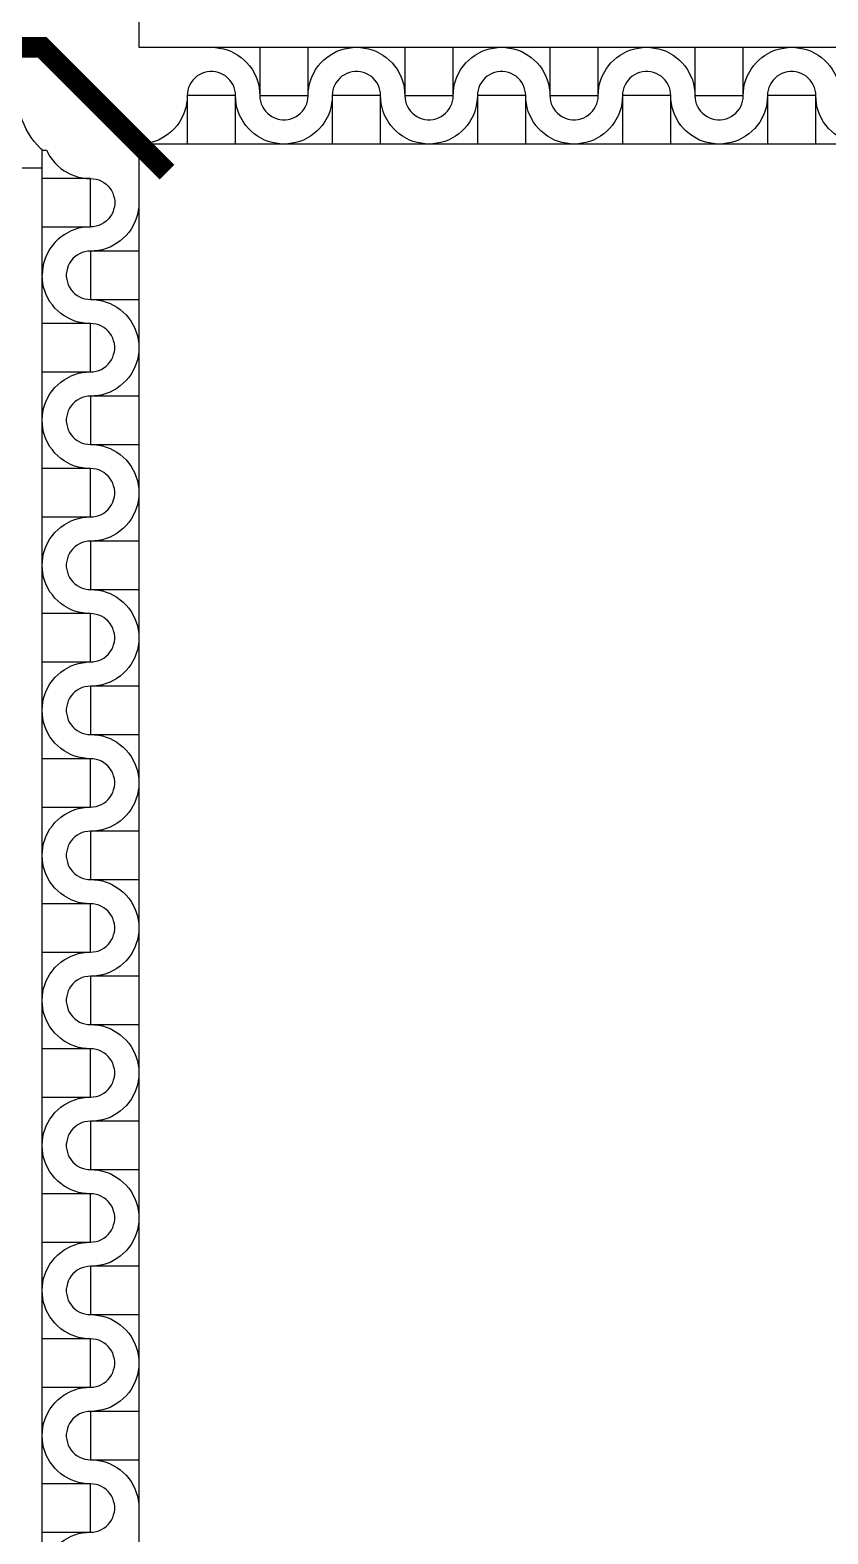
# Model space of a CAD drawing. Extents: x 190.8 to 267.1, y 124 to 174.8.
# Drawn here: x 226.627 to 227.782, y 154.998 to 157.176 of the extents above; entities that cross this region are included whole.
import ezdxf

# ---------------------------------------------------------------- set-up
doc = ezdxf.new("R2010")
doc.units = 0
doc.header["$MEASUREMENT"] = 0

msp = doc.modelspace()

# ---------------------------------------------------------------- linework, layer by layer
msp.add_line((226.7846, 157.1506), (228.8875, 157.1506))
for points in [[(228.8875, 159.2106), (226.7846, 159.2106), (226.7846, 157.1506)], [(226.8896, 157.1506), (226.8954, 157.1503), (226.9011, 157.1496), (226.9069, 157.1486), (226.9124, 157.1468), (226.9179, 157.1448), (226.9279, 157.1393), (226.9326, 157.1358), (226.9371, 157.1321), (226.9411, 157.1281), (226.9449, 157.1236), (226.9484, 157.1188), (226.9539, 157.1088), (226.9559, 157.1033), (226.9576, 157.0978), (226.9586, 157.0921), (226.9594, 157.0863), (226.9596, 157.0806)], [(226.9596, 157.1506), (226.9596, 157.0806), (227.0296, 157.0806), (227.0296, 157.1506)], [(227.0296, 157.0806), (227.0299, 157.0863), (227.0306, 157.0921), (227.0316, 157.0978), (227.0334, 157.1033), (227.0354, 157.1088), (227.0409, 157.1188), (227.0444, 157.1236), (227.0481, 157.1281), (227.0521, 157.1321), (227.0566, 157.1358), (227.0614, 157.1393), (227.0714, 157.1448), (227.0769, 157.1468), (227.0824, 157.1486), (227.0881, 157.1496), (227.0939, 157.1503), (227.0996, 157.1506)], [(227.0996, 157.1506), (227.1054, 157.1503), (227.1111, 157.1496), (227.1169, 157.1486), (227.1224, 157.1468), (227.1279, 157.1448), (227.1379, 157.1393), (227.1426, 157.1358), (227.1471, 157.1321), (227.1511, 157.1281), (227.1549, 157.1236), (227.1584, 157.1188), (227.1639, 157.1088), (227.1659, 157.1033), (227.1676, 157.0978), (227.1686, 157.0921), (227.1694, 157.0863), (227.1696, 157.0806)], [(227.1696, 157.1506), (227.1696, 157.0806), (227.2396, 157.0806), (227.2396, 157.1506)], [(227.2396, 157.0806), (227.2399, 157.0863), (227.2406, 157.0921), (227.2416, 157.0978), (227.2434, 157.1033), (227.2454, 157.1088), (227.2509, 157.1188), (227.2544, 157.1236), (227.2581, 157.1281), (227.2621, 157.1321), (227.2666, 157.1358), (227.2714, 157.1393), (227.2814, 157.1448), (227.2869, 157.1468), (227.2924, 157.1486), (227.2981, 157.1496), (227.3039, 157.1503), (227.3096, 157.1506)], [(227.3096, 157.1506), (227.3154, 157.1503), (227.3211, 157.1496), (227.3269, 157.1486), (227.3324, 157.1468), (227.3379, 157.1448), (227.3479, 157.1393), (227.3526, 157.1358), (227.3571, 157.1321), (227.3611, 157.1281), (227.3649, 157.1236), (227.3684, 157.1188), (227.3739, 157.1088), (227.3759, 157.1033), (227.3776, 157.0978), (227.3786, 157.0921), (227.3794, 157.0863), (227.3796, 157.0806)], [(227.3796, 157.1506), (227.3796, 157.0806), (227.4496, 157.0806), (227.4496, 157.1506)], [(227.4496, 157.0806), (227.4499, 157.0863), (227.4506, 157.0921), (227.4516, 157.0978), (227.4534, 157.1033), (227.4554, 157.1088), (227.4609, 157.1188), (227.4644, 157.1236), (227.4681, 157.1281), (227.4721, 157.1321), (227.4766, 157.1358), (227.4814, 157.1393), (227.4914, 157.1448), (227.4969, 157.1468), (227.5024, 157.1486), (227.5081, 157.1496), (227.5139, 157.1503), (227.5196, 157.1506)], [(227.5196, 157.1506), (227.5254, 157.1503), (227.5311, 157.1496), (227.5369, 157.1486), (227.5424, 157.1468), (227.5479, 157.1448), (227.5579, 157.1393), (227.5626, 157.1358), (227.5671, 157.1321), (227.5711, 157.1281), (227.5749, 157.1236), (227.5784, 157.1188), (227.5839, 157.1088), (227.5859, 157.1033), (227.5876, 157.0978), (227.5886, 157.0921), (227.5894, 157.0863), (227.5896, 157.0806)], [(227.5896, 157.1506), (227.5896, 157.0806), (227.6596, 157.0806), (227.6596, 157.1506)], [(227.6596, 157.0806), (227.6599, 157.0863), (227.6606, 157.0921), (227.6616, 157.0978), (227.6634, 157.1033), (227.6654, 157.1088), (227.6709, 157.1188), (227.6744, 157.1236), (227.6781, 157.1281), (227.6821, 157.1321), (227.6866, 157.1358), (227.6914, 157.1393), (227.7014, 157.1448), (227.7069, 157.1468), (227.7124, 157.1486), (227.7181, 157.1496), (227.7239, 157.1503), (227.7296, 157.1506)], [(227.7296, 157.1506), (227.7354, 157.1503), (227.7411, 157.1496), (227.7469, 157.1486), (227.7524, 157.1468), (227.7579, 157.1448), (227.7679, 157.1393), (227.7726, 157.1358), (227.7771, 157.1321), (227.7811, 157.1281), (227.7849, 157.1236), (227.7884, 157.1188), (227.7939, 157.1088), (227.7959, 157.1033), (227.7976, 157.0978), (227.7986, 157.0921), (227.7994, 157.0863), (227.7996, 157.0806)], [(226.9246, 157.0806), (226.9244, 157.0846), (226.9236, 157.0886), (226.9226, 157.0926), (226.9209, 157.0963), (226.9189, 157.0998), (226.9164, 157.1031), (226.9136, 157.1061), (226.9106, 157.1086), (226.9071, 157.1108), (226.9034, 157.1128), (226.8996, 157.1141), (226.8956, 157.1151), (226.8916, 157.1156), (226.8876, 157.1156), (226.8836, 157.1151), (226.8796, 157.1141), (226.8756, 157.1128), (226.8721, 157.1108), (226.8686, 157.1086), (226.8656, 157.1061), (226.8629, 157.1031), (226.8604, 157.0998), (226.8584, 157.0963), (226.8566, 157.0926), (226.8556, 157.0886), (226.8549, 157.0846), (226.8546, 157.0806)], [(227.1346, 157.0806), (227.1344, 157.0846), (227.1336, 157.0886), (227.1326, 157.0926), (227.1309, 157.0963), (227.1289, 157.0998), (227.1264, 157.1031), (227.1236, 157.1061), (227.1206, 157.1086), (227.1171, 157.1108), (227.1134, 157.1128), (227.1096, 157.1141), (227.1056, 157.1151), (227.1016, 157.1156), (227.0976, 157.1156), (227.0936, 157.1151), (227.0896, 157.1141), (227.0856, 157.1128), (227.0821, 157.1108), (227.0786, 157.1086), (227.0756, 157.1061), (227.0729, 157.1031), (227.0704, 157.0998), (227.0684, 157.0963), (227.0666, 157.0926), (227.0656, 157.0886), (227.0649, 157.0846), (227.0646, 157.0806)], [(227.3446, 157.0806), (227.3444, 157.0846), (227.3436, 157.0886), (227.3426, 157.0926), (227.3409, 157.0963), (227.3389, 157.0998), (227.3364, 157.1031), (227.3336, 157.1061), (227.3306, 157.1086), (227.3271, 157.1108), (227.3234, 157.1128), (227.3196, 157.1141), (227.3156, 157.1151), (227.3116, 157.1156), (227.3076, 157.1156), (227.3036, 157.1151), (227.2996, 157.1141), (227.2956, 157.1128), (227.2921, 157.1108), (227.2886, 157.1086), (227.2856, 157.1061), (227.2829, 157.1031), (227.2804, 157.0998), (227.2784, 157.0963), (227.2766, 157.0926), (227.2756, 157.0886), (227.2749, 157.0846), (227.2746, 157.0806)], [(227.5546, 157.0806), (227.5544, 157.0846), (227.5536, 157.0886), (227.5526, 157.0926), (227.5509, 157.0963), (227.5489, 157.0998), (227.5464, 157.1031), (227.5436, 157.1061), (227.5406, 157.1086), (227.5371, 157.1108), (227.5334, 157.1128), (227.5296, 157.1141), (227.5256, 157.1151), (227.5216, 157.1156), (227.5176, 157.1156), (227.5136, 157.1151), (227.5096, 157.1141), (227.5056, 157.1128), (227.5021, 157.1108), (227.4986, 157.1086), (227.4956, 157.1061), (227.4929, 157.1031), (227.4904, 157.0998), (227.4884, 157.0963), (227.4866, 157.0926), (227.4856, 157.0886), (227.4849, 157.0846), (227.4846, 157.0806)], [(227.7646, 157.0806), (227.7644, 157.0846), (227.7636, 157.0886), (227.7626, 157.0926), (227.7609, 157.0963), (227.7589, 157.0998), (227.7564, 157.1031), (227.7536, 157.1061), (227.7506, 157.1086), (227.7471, 157.1108), (227.7434, 157.1128), (227.7396, 157.1141), (227.7356, 157.1151), (227.7316, 157.1156), (227.7276, 157.1156), (227.7236, 157.1151), (227.7196, 157.1141), (227.7156, 157.1128), (227.7121, 157.1108), (227.7086, 157.1086), (227.7056, 157.1061), (227.7029, 157.1031), (227.7004, 157.0998), (227.6984, 157.0963), (227.6966, 157.0926), (227.6956, 157.0886), (227.6949, 157.0846), (227.6946, 157.0806)], [(226.6446, 157.0023), (226.6429, 157.0038), (226.6379, 157.0088), (226.6331, 157.0143), (226.6289, 157.0201), (226.6249, 157.0261), (226.6214, 157.0323), (226.6184, 157.0388), (226.6156, 157.0453), (226.6134, 157.0523), (226.6119, 157.0593), (226.6106, 157.0663), (226.6099, 157.0733), (226.6096, 157.0806)], [(226.8546, 157.0806), (226.8544, 157.0748), (226.8536, 157.0691), (226.8526, 157.0633), (226.8509, 157.0578), (226.8489, 157.0523), (226.8434, 157.0423), (226.8399, 157.0376), (226.8361, 157.0331), (226.8321, 157.0291), (226.8276, 157.0253), (226.8229, 157.0218), (226.8129, 157.0163), (226.8074, 157.0143), (226.8019, 157.0126), (226.7961, 157.0116), (226.7904, 157.0108), (226.7846, 157.0106)], [(226.9246, 157.0106), (226.9246, 157.0806), (226.8546, 157.0806), (226.8546, 157.0106)], [(226.9946, 157.0106), (226.9889, 157.0108), (226.9831, 157.0116), (226.9774, 157.0126), (226.9719, 157.0143), (226.9664, 157.0163), (226.9564, 157.0218), (226.9516, 157.0253), (226.9471, 157.0291), (226.9431, 157.0331), (226.9394, 157.0376), (226.9359, 157.0423), (226.9304, 157.0523), (226.9284, 157.0578), (226.9266, 157.0633), (226.9256, 157.0691), (226.9249, 157.0748), (226.9246, 157.0806)], [(226.9596, 157.0806), (226.9599, 157.0766), (226.9606, 157.0726), (226.9616, 157.0686), (226.9634, 157.0648), (226.9654, 157.0613), (226.9679, 157.0581), (226.9706, 157.0551), (226.9736, 157.0526), (226.9771, 157.0503), (226.9809, 157.0483), (226.9846, 157.0471), (226.9886, 157.0461), (226.9926, 157.0456), (226.9966, 157.0456), (227.0006, 157.0461), (227.0046, 157.0471), (227.0086, 157.0483), (227.0121, 157.0503), (227.0156, 157.0526), (227.0186, 157.0551), (227.0214, 157.0581), (227.0239, 157.0613), (227.0259, 157.0648), (227.0276, 157.0686), (227.0286, 157.0726), (227.0294, 157.0766), (227.0296, 157.0806)], [(227.0646, 157.0806), (227.0644, 157.0748), (227.0636, 157.0691), (227.0626, 157.0633), (227.0609, 157.0578), (227.0589, 157.0523), (227.0534, 157.0423), (227.0499, 157.0376), (227.0461, 157.0331), (227.0421, 157.0291), (227.0376, 157.0253), (227.0329, 157.0218), (227.0229, 157.0163), (227.0174, 157.0143), (227.0119, 157.0126), (227.0061, 157.0116), (227.0004, 157.0108), (226.9946, 157.0106)], [(227.1346, 157.0106), (227.1346, 157.0806), (227.0646, 157.0806), (227.0646, 157.0106)], [(227.2046, 157.0106), (227.1989, 157.0108), (227.1931, 157.0116), (227.1874, 157.0126), (227.1819, 157.0143), (227.1764, 157.0163), (227.1664, 157.0218), (227.1616, 157.0253), (227.1571, 157.0291), (227.1531, 157.0331), (227.1494, 157.0376), (227.1459, 157.0423), (227.1404, 157.0523), (227.1384, 157.0578), (227.1366, 157.0633), (227.1356, 157.0691), (227.1349, 157.0748), (227.1346, 157.0806)], [(227.1696, 157.0806), (227.1699, 157.0766), (227.1706, 157.0726), (227.1716, 157.0686), (227.1734, 157.0648), (227.1754, 157.0613), (227.1779, 157.0581), (227.1806, 157.0551), (227.1836, 157.0526), (227.1871, 157.0503), (227.1909, 157.0483), (227.1946, 157.0471), (227.1986, 157.0461), (227.2026, 157.0456), (227.2066, 157.0456), (227.2106, 157.0461), (227.2146, 157.0471), (227.2186, 157.0483), (227.2221, 157.0503), (227.2256, 157.0526), (227.2286, 157.0551), (227.2314, 157.0581), (227.2339, 157.0613), (227.2359, 157.0648), (227.2376, 157.0686), (227.2386, 157.0726), (227.2394, 157.0766), (227.2396, 157.0806)], [(227.2746, 157.0806), (227.2744, 157.0748), (227.2736, 157.0691), (227.2726, 157.0633), (227.2709, 157.0578), (227.2689, 157.0523), (227.2634, 157.0423), (227.2599, 157.0376), (227.2561, 157.0331), (227.2521, 157.0291), (227.2476, 157.0253), (227.2429, 157.0218), (227.2329, 157.0163), (227.2274, 157.0143), (227.2219, 157.0126), (227.2161, 157.0116), (227.2104, 157.0108), (227.2046, 157.0106)], [(227.3446, 157.0106), (227.3446, 157.0806), (227.2746, 157.0806), (227.2746, 157.0106)], [(227.4146, 157.0106), (227.4089, 157.0108), (227.4031, 157.0116), (227.3974, 157.0126), (227.3919, 157.0143), (227.3864, 157.0163), (227.3764, 157.0218), (227.3716, 157.0253), (227.3671, 157.0291), (227.3631, 157.0331), (227.3594, 157.0376), (227.3559, 157.0423), (227.3504, 157.0523), (227.3484, 157.0578), (227.3466, 157.0633), (227.3456, 157.0691), (227.3449, 157.0748), (227.3446, 157.0806)], [(227.3796, 157.0806), (227.3799, 157.0766), (227.3806, 157.0726), (227.3816, 157.0686), (227.3834, 157.0648), (227.3854, 157.0613), (227.3879, 157.0581), (227.3906, 157.0551), (227.3936, 157.0526), (227.3971, 157.0503), (227.4009, 157.0483), (227.4046, 157.0471), (227.4086, 157.0461), (227.4126, 157.0456), (227.4166, 157.0456), (227.4206, 157.0461), (227.4246, 157.0471), (227.4286, 157.0483), (227.4321, 157.0503), (227.4356, 157.0526), (227.4386, 157.0551), (227.4414, 157.0581), (227.4439, 157.0613), (227.4459, 157.0648), (227.4476, 157.0686), (227.4486, 157.0726), (227.4494, 157.0766), (227.4496, 157.0806)], [(227.4846, 157.0806), (227.4844, 157.0748), (227.4836, 157.0691), (227.4826, 157.0633), (227.4809, 157.0578), (227.4789, 157.0523), (227.4734, 157.0423), (227.4699, 157.0376), (227.4661, 157.0331), (227.4621, 157.0291), (227.4576, 157.0253), (227.4529, 157.0218), (227.4429, 157.0163), (227.4374, 157.0143), (227.4319, 157.0126), (227.4261, 157.0116), (227.4204, 157.0108), (227.4146, 157.0106)], [(227.5546, 157.0106), (227.5546, 157.0806), (227.4846, 157.0806), (227.4846, 157.0106)], [(227.6246, 157.0106), (227.6189, 157.0108), (227.6131, 157.0116), (227.6074, 157.0126), (227.6019, 157.0143), (227.5964, 157.0163), (227.5864, 157.0218), (227.5816, 157.0253), (227.5771, 157.0291), (227.5731, 157.0331), (227.5694, 157.0376), (227.5659, 157.0423), (227.5604, 157.0523), (227.5584, 157.0578), (227.5566, 157.0633), (227.5556, 157.0691), (227.5549, 157.0748), (227.5546, 157.0806)], [(227.5896, 157.0806), (227.5899, 157.0766), (227.5906, 157.0726), (227.5916, 157.0686), (227.5934, 157.0648), (227.5954, 157.0613), (227.5979, 157.0581), (227.6006, 157.0551), (227.6036, 157.0526), (227.6071, 157.0503), (227.6109, 157.0483), (227.6146, 157.0471), (227.6186, 157.0461), (227.6226, 157.0456), (227.6266, 157.0456), (227.6306, 157.0461), (227.6346, 157.0471), (227.6386, 157.0483), (227.6421, 157.0503), (227.6456, 157.0526), (227.6486, 157.0551), (227.6514, 157.0581), (227.6539, 157.0613), (227.6559, 157.0648), (227.6576, 157.0686), (227.6586, 157.0726), (227.6594, 157.0766), (227.6596, 157.0806)], [(227.6946, 157.0806), (227.6944, 157.0748), (227.6936, 157.0691), (227.6926, 157.0633), (227.6909, 157.0578), (227.6889, 157.0523), (227.6834, 157.0423), (227.6799, 157.0376), (227.6761, 157.0331), (227.6721, 157.0291), (227.6676, 157.0253), (227.6629, 157.0218), (227.6529, 157.0163), (227.6474, 157.0143), (227.6419, 157.0126), (227.6361, 157.0116), (227.6304, 157.0108), (227.6246, 157.0106)], [(227.7646, 157.0106), (227.7646, 157.0806), (227.6946, 157.0806), (227.6946, 157.0106)], [(227.8346, 157.0106), (227.8289, 157.0108), (227.8231, 157.0116), (227.8174, 157.0126), (227.8119, 157.0143), (227.8064, 157.0163), (227.7964, 157.0218), (227.7916, 157.0253), (227.7871, 157.0291), (227.7831, 157.0331), (227.7794, 157.0376), (227.7759, 157.0423), (227.7704, 157.0523), (227.7684, 157.0578), (227.7666, 157.0633), (227.7656, 157.0691), (227.7649, 157.0748), (227.7646, 157.0806)], [(226.6446, 154.9856), (226.6446, 157.0023)], [(226.6446, 157.0016), (226.6508, 157.0016), (226.6559, 156.9923), (226.6594, 156.9876), (226.6631, 156.9831), (226.6671, 156.9791), (226.6716, 156.9753), (226.6764, 156.9718), (226.6864, 156.9663), (226.6919, 156.9643), (226.6974, 156.9626), (226.7031, 156.9616), (226.7089, 156.9608), (226.7146, 156.9606)], [(228.8875, 157.0106), (226.7846, 157.0106), (226.7846, 154.9506)], [(226.6446, 156.9756), (224.5446, 156.9756)], [(226.6446, 156.8906), (226.7146, 156.8906), (226.7146, 156.9606), (226.6446, 156.9606)], [(226.7146, 156.9606), (226.7186, 156.9603), (226.7226, 156.9596), (226.7266, 156.9586), (226.7304, 156.9568), (226.7339, 156.9548), (226.7371, 156.9523), (226.7401, 156.9496), (226.7426, 156.9466), (226.7449, 156.9431), (226.7469, 156.9393), (226.7481, 156.9356), (226.7491, 156.9316), (226.7496, 156.9276), (226.7496, 156.9236), (226.7491, 156.9196), (226.7481, 156.9156), (226.7469, 156.9116), (226.7449, 156.9081), (226.7426, 156.9046), (226.7401, 156.9016), (226.7371, 156.8988), (226.7339, 156.8963), (226.7304, 156.8943), (226.7266, 156.8926), (226.7226, 156.8916), (226.7186, 156.8908), (226.7146, 156.8906)], [(226.7846, 156.9256), (226.7844, 156.9198), (226.7836, 156.9141), (226.7826, 156.9083), (226.7809, 156.9028), (226.7789, 156.8973), (226.7734, 156.8873), (226.7699, 156.8826), (226.7661, 156.8781), (226.7621, 156.8741), (226.7576, 156.8703), (226.7529, 156.8668), (226.7429, 156.8613), (226.7374, 156.8593), (226.7319, 156.8576), (226.7261, 156.8566), (226.7204, 156.8558), (226.7146, 156.8556)], [(226.7146, 156.8906), (226.7089, 156.8903), (226.7031, 156.8896), (226.6974, 156.8886), (226.6919, 156.8868), (226.6864, 156.8848), (226.6764, 156.8793), (226.6716, 156.8758), (226.6671, 156.8721), (226.6631, 156.8681), (226.6594, 156.8636), (226.6559, 156.8588), (226.6504, 156.8488), (226.6484, 156.8433), (226.6466, 156.8378), (226.6456, 156.8321), (226.6449, 156.8263), (226.6446, 156.8206)], [(226.7146, 156.8556), (226.7106, 156.8553), (226.7066, 156.8546), (226.7026, 156.8536), (226.6989, 156.8518), (226.6954, 156.8498), (226.6921, 156.8473), (226.6891, 156.8446), (226.6866, 156.8416), (226.6844, 156.8381), (226.6824, 156.8343), (226.6811, 156.8306), (226.6801, 156.8266), (226.6796, 156.8226), (226.6796, 156.8186), (226.6801, 156.8146), (226.6811, 156.8106), (226.6824, 156.8066), (226.6844, 156.8031), (226.6866, 156.7996), (226.6891, 156.7966), (226.6921, 156.7938), (226.6954, 156.7913), (226.6989, 156.7893), (226.7026, 156.7876), (226.7066, 156.7866), (226.7106, 156.7858), (226.7146, 156.7856)], [(226.7846, 156.8556), (226.7146, 156.8556), (226.7146, 156.7856), (226.7846, 156.7856)], [(226.7146, 156.7506), (226.7089, 156.7508), (226.7031, 156.7516), (226.6974, 156.7526), (226.6919, 156.7543), (226.6864, 156.7563), (226.6764, 156.7618), (226.6716, 156.7653), (226.6671, 156.7691), (226.6631, 156.7731), (226.6594, 156.7776), (226.6559, 156.7823), (226.6504, 156.7923), (226.6484, 156.7978), (226.6466, 156.8033), (226.6456, 156.8091), (226.6449, 156.8148), (226.6446, 156.8206)], [(226.7146, 156.7856), (226.7204, 156.7853), (226.7261, 156.7846), (226.7319, 156.7836), (226.7374, 156.7818), (226.7429, 156.7798), (226.7529, 156.7743), (226.7576, 156.7708), (226.7621, 156.7671), (226.7661, 156.7631), (226.7699, 156.7586), (226.7734, 156.7538), (226.7789, 156.7438), (226.7809, 156.7383), (226.7826, 156.7328), (226.7836, 156.7271), (226.7844, 156.7213), (226.7846, 156.7156)], [(226.6446, 156.6806), (226.7146, 156.6806), (226.7146, 156.7506), (226.6446, 156.7506)], [(226.7146, 156.6806), (226.7186, 156.6808), (226.7226, 156.6816), (226.7266, 156.6826), (226.7304, 156.6843), (226.7339, 156.6863), (226.7371, 156.6888), (226.7401, 156.6916), (226.7426, 156.6946), (226.7449, 156.6981), (226.7469, 156.7018), (226.7481, 156.7056), (226.7491, 156.7096), (226.7496, 156.7136), (226.7496, 156.7176), (226.7491, 156.7216), (226.7481, 156.7256), (226.7469, 156.7296), (226.7449, 156.7331), (226.7426, 156.7366), (226.7401, 156.7396), (226.7371, 156.7423), (226.7339, 156.7448), (226.7304, 156.7468), (226.7266, 156.7486), (226.7226, 156.7496), (226.7186, 156.7503), (226.7146, 156.7506)], [(226.7846, 156.7156), (226.7844, 156.7098), (226.7836, 156.7041), (226.7826, 156.6983), (226.7809, 156.6928), (226.7789, 156.6873), (226.7734, 156.6773), (226.7699, 156.6726), (226.7661, 156.6681), (226.7621, 156.6641), (226.7576, 156.6603), (226.7529, 156.6568), (226.7429, 156.6513), (226.7374, 156.6493), (226.7319, 156.6476), (226.7261, 156.6466), (226.7204, 156.6458), (226.7146, 156.6456)], [(226.6446, 156.6106), (226.6449, 156.6163), (226.6456, 156.6221), (226.6466, 156.6278), (226.6484, 156.6333), (226.6504, 156.6388), (226.6559, 156.6488), (226.6594, 156.6536), (226.6631, 156.6581), (226.6671, 156.6621), (226.6716, 156.6658), (226.6764, 156.6693), (226.6864, 156.6748), (226.6919, 156.6768), (226.6974, 156.6786), (226.7031, 156.6796), (226.7089, 156.6803), (226.7146, 156.6806)], [(226.7146, 156.6456), (226.7106, 156.6453), (226.7066, 156.6446), (226.7026, 156.6436), (226.6989, 156.6418), (226.6954, 156.6398), (226.6921, 156.6373), (226.6891, 156.6346), (226.6866, 156.6316), (226.6844, 156.6281), (226.6824, 156.6243), (226.6811, 156.6206), (226.6801, 156.6166), (226.6796, 156.6126), (226.6796, 156.6086), (226.6801, 156.6046), (226.6811, 156.6006), (226.6824, 156.5966), (226.6844, 156.5931), (226.6866, 156.5896), (226.6891, 156.5866), (226.6921, 156.5838), (226.6954, 156.5813), (226.6989, 156.5793), (226.7026, 156.5776), (226.7066, 156.5766), (226.7106, 156.5758), (226.7146, 156.5756)], [(226.7846, 156.6456), (226.7146, 156.6456), (226.7146, 156.5756), (226.7846, 156.5756)], [(226.7146, 156.5406), (226.7089, 156.5408), (226.7031, 156.5416), (226.6974, 156.5426), (226.6919, 156.5443), (226.6864, 156.5463), (226.6764, 156.5518), (226.6716, 156.5553), (226.6671, 156.5591), (226.6631, 156.5631), (226.6594, 156.5676), (226.6559, 156.5723), (226.6504, 156.5823), (226.6484, 156.5878), (226.6466, 156.5933), (226.6456, 156.5991), (226.6449, 156.6048), (226.6446, 156.6106)], [(226.7146, 156.5756), (226.7204, 156.5753), (226.7261, 156.5746), (226.7319, 156.5736), (226.7374, 156.5718), (226.7429, 156.5698), (226.7529, 156.5643), (226.7576, 156.5608), (226.7621, 156.5571), (226.7661, 156.5531), (226.7699, 156.5486), (226.7734, 156.5438), (226.7789, 156.5338), (226.7809, 156.5283), (226.7826, 156.5228), (226.7836, 156.5171), (226.7844, 156.5113), (226.7846, 156.5056)], [(226.6446, 156.4706), (226.7146, 156.4706), (226.7146, 156.5406), (226.6446, 156.5406)], [(226.7146, 156.4706), (226.7186, 156.4708), (226.7226, 156.4716), (226.7266, 156.4726), (226.7304, 156.4743), (226.7339, 156.4763), (226.7371, 156.4788), (226.7401, 156.4816), (226.7426, 156.4846), (226.7449, 156.4881), (226.7469, 156.4918), (226.7481, 156.4956), (226.7491, 156.4996), (226.7496, 156.5036), (226.7496, 156.5076), (226.7491, 156.5116), (226.7481, 156.5156), (226.7469, 156.5196), (226.7449, 156.5231), (226.7426, 156.5266), (226.7401, 156.5296), (226.7371, 156.5323), (226.7339, 156.5348), (226.7304, 156.5368), (226.7266, 156.5386), (226.7226, 156.5396), (226.7186, 156.5403), (226.7146, 156.5406)], [(226.7846, 156.5056), (226.7844, 156.4998), (226.7836, 156.4941), (226.7826, 156.4883), (226.7809, 156.4828), (226.7789, 156.4773), (226.7734, 156.4673), (226.7699, 156.4626), (226.7661, 156.4581), (226.7621, 156.4541), (226.7576, 156.4503), (226.7529, 156.4468), (226.7429, 156.4413), (226.7374, 156.4393), (226.7319, 156.4376), (226.7261, 156.4366), (226.7204, 156.4358), (226.7146, 156.4356)], [(226.6446, 156.4006), (226.6449, 156.4063), (226.6456, 156.4121), (226.6466, 156.4178), (226.6484, 156.4233), (226.6504, 156.4288), (226.6559, 156.4388), (226.6594, 156.4436), (226.6631, 156.4481), (226.6671, 156.4521), (226.6716, 156.4558), (226.6764, 156.4593), (226.6864, 156.4648), (226.6919, 156.4668), (226.6974, 156.4686), (226.7031, 156.4696), (226.7089, 156.4703), (226.7146, 156.4706)], [(226.7146, 156.4356), (226.7106, 156.4353), (226.7066, 156.4346), (226.7026, 156.4336), (226.6989, 156.4318), (226.6954, 156.4298), (226.6921, 156.4273), (226.6891, 156.4246), (226.6866, 156.4216), (226.6844, 156.4181), (226.6824, 156.4143), (226.6811, 156.4106), (226.6801, 156.4066), (226.6796, 156.4026), (226.6796, 156.3986), (226.6801, 156.3946), (226.6811, 156.3906), (226.6824, 156.3866), (226.6844, 156.3831), (226.6866, 156.3796), (226.6891, 156.3766), (226.6921, 156.3738), (226.6954, 156.3713), (226.6989, 156.3693), (226.7026, 156.3676), (226.7066, 156.3666), (226.7106, 156.3658), (226.7146, 156.3656)], [(226.7846, 156.4356), (226.7146, 156.4356), (226.7146, 156.3656), (226.7846, 156.3656)], [(226.7146, 156.3306), (226.7089, 156.3308), (226.7031, 156.3316), (226.6974, 156.3326), (226.6919, 156.3343), (226.6864, 156.3363), (226.6764, 156.3418), (226.6716, 156.3453), (226.6671, 156.3491), (226.6631, 156.3531), (226.6594, 156.3576), (226.6559, 156.3623), (226.6504, 156.3723), (226.6484, 156.3778), (226.6466, 156.3833), (226.6456, 156.3891), (226.6449, 156.3948), (226.6446, 156.4006)], [(226.7146, 156.3656), (226.7204, 156.3653), (226.7261, 156.3646), (226.7319, 156.3636), (226.7374, 156.3618), (226.7429, 156.3598), (226.7529, 156.3543), (226.7576, 156.3508), (226.7621, 156.3471), (226.7661, 156.3431), (226.7699, 156.3386), (226.7734, 156.3338), (226.7789, 156.3238), (226.7809, 156.3183), (226.7826, 156.3128), (226.7836, 156.3071), (226.7844, 156.3013), (226.7846, 156.2956)], [(226.6446, 156.2606), (226.7146, 156.2606), (226.7146, 156.3306), (226.6446, 156.3306)], [(226.7146, 156.2606), (226.7186, 156.2608), (226.7226, 156.2616), (226.7266, 156.2626), (226.7304, 156.2643), (226.7339, 156.2663), (226.7371, 156.2688), (226.7401, 156.2716), (226.7426, 156.2746), (226.7449, 156.2781), (226.7469, 156.2818), (226.7481, 156.2856), (226.7491, 156.2896), (226.7496, 156.2936), (226.7496, 156.2976), (226.7491, 156.3016), (226.7481, 156.3056), (226.7469, 156.3096), (226.7449, 156.3131), (226.7426, 156.3166), (226.7401, 156.3196), (226.7371, 156.3223), (226.7339, 156.3248), (226.7304, 156.3268), (226.7266, 156.3286), (226.7226, 156.3296), (226.7186, 156.3303), (226.7146, 156.3306)], [(226.7846, 156.2956), (226.7844, 156.2898), (226.7836, 156.2841), (226.7826, 156.2783), (226.7809, 156.2728), (226.7789, 156.2673), (226.7734, 156.2573), (226.7699, 156.2526), (226.7661, 156.2481), (226.7621, 156.2441), (226.7576, 156.2403), (226.7529, 156.2368), (226.7429, 156.2313), (226.7374, 156.2293), (226.7319, 156.2276), (226.7261, 156.2266), (226.7204, 156.2258), (226.7146, 156.2256)], [(226.6446, 156.1906), (226.6449, 156.1963), (226.6456, 156.2021), (226.6466, 156.2078), (226.6484, 156.2133), (226.6504, 156.2188), (226.6559, 156.2288), (226.6594, 156.2336), (226.6631, 156.2381), (226.6671, 156.2421), (226.6716, 156.2458), (226.6764, 156.2493), (226.6864, 156.2548), (226.6919, 156.2568), (226.6974, 156.2586), (226.7031, 156.2596), (226.7089, 156.2603), (226.7146, 156.2606)], [(226.7146, 156.2256), (226.7106, 156.2253), (226.7066, 156.2246), (226.7026, 156.2236), (226.6989, 156.2218), (226.6954, 156.2198), (226.6921, 156.2173), (226.6891, 156.2146), (226.6866, 156.2116), (226.6844, 156.2081), (226.6824, 156.2043), (226.6811, 156.2006), (226.6801, 156.1966), (226.6796, 156.1926), (226.6796, 156.1886), (226.6801, 156.1846), (226.6811, 156.1806), (226.6824, 156.1766), (226.6844, 156.1731), (226.6866, 156.1696), (226.6891, 156.1666), (226.6921, 156.1638), (226.6954, 156.1613), (226.6989, 156.1593), (226.7026, 156.1576), (226.7066, 156.1566), (226.7106, 156.1558), (226.7146, 156.1556)], [(226.7846, 156.2256), (226.7146, 156.2256), (226.7146, 156.1556), (226.7846, 156.1556)], [(226.7146, 156.1206), (226.7089, 156.1208), (226.7031, 156.1216), (226.6974, 156.1226), (226.6919, 156.1243), (226.6864, 156.1263), (226.6764, 156.1318), (226.6716, 156.1353), (226.6671, 156.1391), (226.6631, 156.1431), (226.6594, 156.1476), (226.6559, 156.1523), (226.6504, 156.1623), (226.6484, 156.1678), (226.6466, 156.1733), (226.6456, 156.1791), (226.6449, 156.1848), (226.6446, 156.1906)], [(226.7146, 156.1556), (226.7204, 156.1553), (226.7261, 156.1546), (226.7319, 156.1536), (226.7374, 156.1518), (226.7429, 156.1498), (226.7529, 156.1443), (226.7576, 156.1408), (226.7621, 156.1371), (226.7661, 156.1331), (226.7699, 156.1286), (226.7734, 156.1238), (226.7789, 156.1138), (226.7809, 156.1083), (226.7826, 156.1028), (226.7836, 156.0971), (226.7844, 156.0913), (226.7846, 156.0856)], [(226.6446, 156.0506), (226.7146, 156.0506), (226.7146, 156.1206), (226.6446, 156.1206)], [(226.7146, 156.0506), (226.7186, 156.0508), (226.7226, 156.0516), (226.7266, 156.0526), (226.7304, 156.0543), (226.7339, 156.0563), (226.7371, 156.0588), (226.7401, 156.0616), (226.7426, 156.0646), (226.7449, 156.0681), (226.7469, 156.0718), (226.7481, 156.0756), (226.7491, 156.0796), (226.7496, 156.0836), (226.7496, 156.0876), (226.7491, 156.0916), (226.7481, 156.0956), (226.7469, 156.0996), (226.7449, 156.1031), (226.7426, 156.1066), (226.7401, 156.1096), (226.7371, 156.1123), (226.7339, 156.1148), (226.7304, 156.1168), (226.7266, 156.1186), (226.7226, 156.1196), (226.7186, 156.1203), (226.7146, 156.1206)], [(226.7846, 156.0856), (226.7844, 156.0798), (226.7836, 156.0741), (226.7826, 156.0683), (226.7809, 156.0628), (226.7789, 156.0573), (226.7734, 156.0473), (226.7699, 156.0426), (226.7661, 156.0381), (226.7621, 156.0341), (226.7576, 156.0303), (226.7529, 156.0268), (226.7429, 156.0213), (226.7374, 156.0193), (226.7319, 156.0176), (226.7261, 156.0166), (226.7204, 156.0158), (226.7146, 156.0156)], [(226.6446, 155.9806), (226.6449, 155.9863), (226.6456, 155.9921), (226.6466, 155.9978), (226.6484, 156.0033), (226.6504, 156.0088), (226.6559, 156.0188), (226.6594, 156.0236), (226.6631, 156.0281), (226.6671, 156.0321), (226.6716, 156.0358), (226.6764, 156.0393), (226.6864, 156.0448), (226.6919, 156.0468), (226.6974, 156.0486), (226.7031, 156.0496), (226.7089, 156.0503), (226.7146, 156.0506)], [(226.7146, 156.0156), (226.7106, 156.0153), (226.7066, 156.0146), (226.7026, 156.0136), (226.6989, 156.0118), (226.6954, 156.0098), (226.6921, 156.0073), (226.6891, 156.0046), (226.6866, 156.0016), (226.6844, 155.9981), (226.6824, 155.9943), (226.6811, 155.9906), (226.6801, 155.9866), (226.6796, 155.9826), (226.6796, 155.9786), (226.6801, 155.9746), (226.6811, 155.9706), (226.6824, 155.9666), (226.6844, 155.9631), (226.6866, 155.9596), (226.6891, 155.9566), (226.6921, 155.9538), (226.6954, 155.9513), (226.6989, 155.9493), (226.7026, 155.9476), (226.7066, 155.9466), (226.7106, 155.9458), (226.7146, 155.9456)], [(226.7846, 156.0156), (226.7146, 156.0156), (226.7146, 155.9456), (226.7846, 155.9456)], [(226.7146, 155.9106), (226.7089, 155.9108), (226.7031, 155.9116), (226.6974, 155.9126), (226.6919, 155.9143), (226.6864, 155.9163), (226.6764, 155.9218), (226.6716, 155.9253), (226.6671, 155.9291), (226.6631, 155.9331), (226.6594, 155.9376), (226.6559, 155.9423), (226.6504, 155.9523), (226.6484, 155.9578), (226.6466, 155.9633), (226.6456, 155.9691), (226.6449, 155.9748), (226.6446, 155.9806)], [(226.7146, 155.9456), (226.7204, 155.9453), (226.7261, 155.9446), (226.7319, 155.9436), (226.7374, 155.9418), (226.7429, 155.9398), (226.7529, 155.9343), (226.7576, 155.9308), (226.7621, 155.9271), (226.7661, 155.9231), (226.7699, 155.9186), (226.7734, 155.9138), (226.7789, 155.9038), (226.7809, 155.8983), (226.7826, 155.8928), (226.7836, 155.8871), (226.7844, 155.8813), (226.7846, 155.8756)], [(226.6446, 155.8406), (226.7146, 155.8406), (226.7146, 155.9106), (226.6446, 155.9106)], [(226.7146, 155.8406), (226.7186, 155.8408), (226.7226, 155.8416), (226.7266, 155.8426), (226.7304, 155.8443), (226.7339, 155.8463), (226.7371, 155.8488), (226.7401, 155.8516), (226.7426, 155.8546), (226.7449, 155.8581), (226.7469, 155.8618), (226.7481, 155.8656), (226.7491, 155.8696), (226.7496, 155.8736), (226.7496, 155.8776), (226.7491, 155.8816), (226.7481, 155.8856), (226.7469, 155.8896), (226.7449, 155.8931), (226.7426, 155.8966), (226.7401, 155.8996), (226.7371, 155.9023), (226.7339, 155.9048), (226.7304, 155.9068), (226.7266, 155.9086), (226.7226, 155.9096), (226.7186, 155.9103), (226.7146, 155.9106)], [(226.7846, 155.8756), (226.7844, 155.8698), (226.7836, 155.8641), (226.7826, 155.8583), (226.7809, 155.8528), (226.7789, 155.8473), (226.7734, 155.8373), (226.7699, 155.8326), (226.7661, 155.8281), (226.7621, 155.8241), (226.7576, 155.8203), (226.7529, 155.8168), (226.7429, 155.8113), (226.7374, 155.8093), (226.7319, 155.8076), (226.7261, 155.8066), (226.7204, 155.8058), (226.7146, 155.8056)], [(226.6446, 155.7706), (226.6449, 155.7763), (226.6456, 155.7821), (226.6466, 155.7878), (226.6484, 155.7933), (226.6504, 155.7988), (226.6559, 155.8088), (226.6594, 155.8136), (226.6631, 155.8181), (226.6671, 155.8221), (226.6716, 155.8258), (226.6764, 155.8293), (226.6864, 155.8348), (226.6919, 155.8368), (226.6974, 155.8386), (226.7031, 155.8396), (226.7089, 155.8403), (226.7146, 155.8406)], [(226.7146, 155.8056), (226.7106, 155.8053), (226.7066, 155.8046), (226.7026, 155.8036), (226.6989, 155.8018), (226.6954, 155.7998), (226.6921, 155.7973), (226.6891, 155.7946), (226.6866, 155.7916), (226.6844, 155.7881), (226.6824, 155.7843), (226.6811, 155.7806), (226.6801, 155.7766), (226.6796, 155.7726), (226.6796, 155.7686), (226.6801, 155.7646), (226.6811, 155.7606), (226.6824, 155.7566), (226.6844, 155.7531), (226.6866, 155.7496), (226.6891, 155.7466), (226.6921, 155.7438), (226.6954, 155.7413), (226.6989, 155.7393), (226.7026, 155.7376), (226.7066, 155.7366), (226.7106, 155.7358), (226.7146, 155.7356)], [(226.7846, 155.8056), (226.7146, 155.8056), (226.7146, 155.7356), (226.7846, 155.7356)], [(226.7146, 155.7006), (226.7089, 155.7008), (226.7031, 155.7016), (226.6974, 155.7026), (226.6919, 155.7043), (226.6864, 155.7063), (226.6764, 155.7118), (226.6716, 155.7153), (226.6671, 155.7191), (226.6631, 155.7231), (226.6594, 155.7276), (226.6559, 155.7323), (226.6504, 155.7423), (226.6484, 155.7478), (226.6466, 155.7533), (226.6456, 155.7591), (226.6449, 155.7648), (226.6446, 155.7706)], [(226.7146, 155.7356), (226.7204, 155.7353), (226.7261, 155.7346), (226.7319, 155.7336), (226.7374, 155.7318), (226.7429, 155.7298), (226.7529, 155.7243), (226.7576, 155.7208), (226.7621, 155.7171), (226.7661, 155.7131), (226.7699, 155.7086), (226.7734, 155.7038), (226.7789, 155.6938), (226.7809, 155.6883), (226.7826, 155.6828), (226.7836, 155.6771), (226.7844, 155.6713), (226.7846, 155.6656)], [(226.6446, 155.6306), (226.7146, 155.6306), (226.7146, 155.7006), (226.6446, 155.7006)], [(226.7146, 155.6306), (226.7186, 155.6308), (226.7226, 155.6316), (226.7266, 155.6326), (226.7304, 155.6343), (226.7339, 155.6363), (226.7371, 155.6388), (226.7401, 155.6416), (226.7426, 155.6446), (226.7449, 155.6481), (226.7469, 155.6518), (226.7481, 155.6556), (226.7491, 155.6596), (226.7496, 155.6636), (226.7496, 155.6676), (226.7491, 155.6716), (226.7481, 155.6756), (226.7469, 155.6796), (226.7449, 155.6831), (226.7426, 155.6866), (226.7401, 155.6896), (226.7371, 155.6923), (226.7339, 155.6948), (226.7304, 155.6968), (226.7266, 155.6986), (226.7226, 155.6996), (226.7186, 155.7003), (226.7146, 155.7006)], [(226.7846, 155.6656), (226.7844, 155.6598), (226.7836, 155.6541), (226.7826, 155.6483), (226.7809, 155.6428), (226.7789, 155.6373), (226.7734, 155.6273), (226.7699, 155.6226), (226.7661, 155.6181), (226.7621, 155.6141), (226.7576, 155.6103), (226.7529, 155.6068), (226.7429, 155.6013), (226.7374, 155.5993), (226.7319, 155.5976), (226.7261, 155.5966), (226.7204, 155.5958), (226.7146, 155.5956)], [(226.6446, 155.5606), (226.6449, 155.5663), (226.6456, 155.5721), (226.6466, 155.5778), (226.6484, 155.5833), (226.6504, 155.5888), (226.6559, 155.5988), (226.6594, 155.6036), (226.6631, 155.6081), (226.6671, 155.6121), (226.6716, 155.6158), (226.6764, 155.6193), (226.6864, 155.6248), (226.6919, 155.6268), (226.6974, 155.6286), (226.7031, 155.6296), (226.7089, 155.6303), (226.7146, 155.6306)], [(226.7146, 155.5956), (226.7106, 155.5953), (226.7066, 155.5946), (226.7026, 155.5936), (226.6989, 155.5918), (226.6954, 155.5898), (226.6921, 155.5873), (226.6891, 155.5846), (226.6866, 155.5816), (226.6844, 155.5781), (226.6824, 155.5743), (226.6811, 155.5706), (226.6801, 155.5666), (226.6796, 155.5626), (226.6796, 155.5586), (226.6801, 155.5546), (226.6811, 155.5506), (226.6824, 155.5466), (226.6844, 155.5431), (226.6866, 155.5396), (226.6891, 155.5366), (226.6921, 155.5338), (226.6954, 155.5313), (226.6989, 155.5293), (226.7026, 155.5276), (226.7066, 155.5266), (226.7106, 155.5258), (226.7146, 155.5256)], [(226.7846, 155.5956), (226.7146, 155.5956), (226.7146, 155.5256), (226.7846, 155.5256)], [(226.7146, 155.4906), (226.7089, 155.4908), (226.7031, 155.4916), (226.6974, 155.4926), (226.6919, 155.4943), (226.6864, 155.4963), (226.6764, 155.5018), (226.6716, 155.5053), (226.6671, 155.5091), (226.6631, 155.5131), (226.6594, 155.5176), (226.6559, 155.5223), (226.6504, 155.5323), (226.6484, 155.5378), (226.6466, 155.5433), (226.6456, 155.5491), (226.6449, 155.5548), (226.6446, 155.5606)], [(226.7146, 155.5256), (226.7204, 155.5253), (226.7261, 155.5246), (226.7319, 155.5236), (226.7374, 155.5218), (226.7429, 155.5198), (226.7529, 155.5143), (226.7576, 155.5108), (226.7621, 155.5071), (226.7661, 155.5031), (226.7699, 155.4986), (226.7734, 155.4938), (226.7789, 155.4838), (226.7809, 155.4783), (226.7826, 155.4728), (226.7836, 155.4671), (226.7844, 155.4613), (226.7846, 155.4556)], [(226.6446, 155.4206), (226.7146, 155.4206), (226.7146, 155.4906), (226.6446, 155.4906)], [(226.7146, 155.4206), (226.7186, 155.4208), (226.7226, 155.4216), (226.7266, 155.4226), (226.7304, 155.4243), (226.7339, 155.4263), (226.7371, 155.4288), (226.7401, 155.4316), (226.7426, 155.4346), (226.7449, 155.4381), (226.7469, 155.4418), (226.7481, 155.4456), (226.7491, 155.4496), (226.7496, 155.4536), (226.7496, 155.4576), (226.7491, 155.4616), (226.7481, 155.4656), (226.7469, 155.4696), (226.7449, 155.4731), (226.7426, 155.4766), (226.7401, 155.4796), (226.7371, 155.4823), (226.7339, 155.4848), (226.7304, 155.4868), (226.7266, 155.4886), (226.7226, 155.4896), (226.7186, 155.4903), (226.7146, 155.4906)], [(226.7846, 155.4556), (226.7844, 155.4498), (226.7836, 155.4441), (226.7826, 155.4383), (226.7809, 155.4328), (226.7789, 155.4273), (226.7734, 155.4173), (226.7699, 155.4126), (226.7661, 155.4081), (226.7621, 155.4041), (226.7576, 155.4003), (226.7529, 155.3968), (226.7429, 155.3913), (226.7374, 155.3893), (226.7319, 155.3876), (226.7261, 155.3866), (226.7204, 155.3858), (226.7146, 155.3856)], [(226.6446, 155.3506), (226.6449, 155.3563), (226.6456, 155.3621), (226.6466, 155.3678), (226.6484, 155.3733), (226.6504, 155.3788), (226.6559, 155.3888), (226.6594, 155.3936), (226.6631, 155.3981), (226.6671, 155.4021), (226.6716, 155.4058), (226.6764, 155.4093), (226.6864, 155.4148), (226.6919, 155.4168), (226.6974, 155.4186), (226.7031, 155.4196), (226.7089, 155.4203), (226.7146, 155.4206)], [(226.7146, 155.3856), (226.7106, 155.3853), (226.7066, 155.3846), (226.7026, 155.3836), (226.6989, 155.3818), (226.6954, 155.3798), (226.6921, 155.3773), (226.6891, 155.3746), (226.6866, 155.3716), (226.6844, 155.3681), (226.6824, 155.3643), (226.6811, 155.3606), (226.6801, 155.3566), (226.6796, 155.3526), (226.6796, 155.3486), (226.6801, 155.3446), (226.6811, 155.3406), (226.6824, 155.3366), (226.6844, 155.3331), (226.6866, 155.3296), (226.6891, 155.3266), (226.6921, 155.3238), (226.6954, 155.3213), (226.6989, 155.3193), (226.7026, 155.3176), (226.7066, 155.3166), (226.7106, 155.3158), (226.7146, 155.3156)], [(226.7846, 155.3856), (226.7146, 155.3856), (226.7146, 155.3156), (226.7846, 155.3156)], [(226.7146, 155.2806), (226.7089, 155.2808), (226.7031, 155.2816), (226.6974, 155.2826), (226.6919, 155.2843), (226.6864, 155.2863), (226.6764, 155.2918), (226.6716, 155.2953), (226.6671, 155.2991), (226.6631, 155.3031), (226.6594, 155.3076), (226.6559, 155.3123), (226.6504, 155.3223), (226.6484, 155.3278), (226.6466, 155.3333), (226.6456, 155.3391), (226.6449, 155.3448), (226.6446, 155.3506)], [(226.7146, 155.3156), (226.7204, 155.3153), (226.7261, 155.3146), (226.7319, 155.3136), (226.7374, 155.3118), (226.7429, 155.3098), (226.7529, 155.3043), (226.7576, 155.3008), (226.7621, 155.2971), (226.7661, 155.2931), (226.7699, 155.2886), (226.7734, 155.2838), (226.7789, 155.2738), (226.7809, 155.2683), (226.7826, 155.2628), (226.7836, 155.2571), (226.7844, 155.2513), (226.7846, 155.2456)], [(226.6446, 155.2106), (226.7146, 155.2106), (226.7146, 155.2806), (226.6446, 155.2806)], [(226.7146, 155.2106), (226.7186, 155.2108), (226.7226, 155.2116), (226.7266, 155.2126), (226.7304, 155.2143), (226.7339, 155.2163), (226.7371, 155.2188), (226.7401, 155.2216), (226.7426, 155.2246), (226.7449, 155.2281), (226.7469, 155.2318), (226.7481, 155.2356), (226.7491, 155.2396), (226.7496, 155.2436), (226.7496, 155.2476), (226.7491, 155.2516), (226.7481, 155.2556), (226.7469, 155.2596), (226.7449, 155.2631), (226.7426, 155.2666), (226.7401, 155.2696), (226.7371, 155.2723), (226.7339, 155.2748), (226.7304, 155.2768), (226.7266, 155.2786), (226.7226, 155.2796), (226.7186, 155.2803), (226.7146, 155.2806)], [(226.7846, 155.2456), (226.7844, 155.2398), (226.7836, 155.2341), (226.7826, 155.2283), (226.7809, 155.2228), (226.7789, 155.2173), (226.7734, 155.2073), (226.7699, 155.2026), (226.7661, 155.1981), (226.7621, 155.1941), (226.7576, 155.1903), (226.7529, 155.1868), (226.7429, 155.1813), (226.7374, 155.1793), (226.7319, 155.1776), (226.7261, 155.1766), (226.7204, 155.1758), (226.7146, 155.1756)], [(226.6446, 155.1406), (226.6449, 155.1463), (226.6456, 155.1521), (226.6466, 155.1578), (226.6484, 155.1633), (226.6504, 155.1688), (226.6559, 155.1788), (226.6594, 155.1836), (226.6631, 155.1881), (226.6671, 155.1921), (226.6716, 155.1958), (226.6764, 155.1993), (226.6864, 155.2048), (226.6919, 155.2068), (226.6974, 155.2086), (226.7031, 155.2096), (226.7089, 155.2103), (226.7146, 155.2106)], [(226.7146, 155.1756), (226.7106, 155.1753), (226.7066, 155.1746), (226.7026, 155.1736), (226.6989, 155.1718), (226.6954, 155.1698), (226.6921, 155.1673), (226.6891, 155.1646), (226.6866, 155.1616), (226.6844, 155.1581), (226.6824, 155.1543), (226.6811, 155.1506), (226.6801, 155.1466), (226.6796, 155.1426), (226.6796, 155.1386), (226.6801, 155.1346), (226.6811, 155.1306), (226.6824, 155.1266), (226.6844, 155.1231), (226.6866, 155.1196), (226.6891, 155.1166), (226.6921, 155.1138), (226.6954, 155.1113), (226.6989, 155.1093), (226.7026, 155.1076), (226.7066, 155.1066), (226.7106, 155.1058), (226.7146, 155.1056)], [(226.7846, 155.1756), (226.7146, 155.1756), (226.7146, 155.1056), (226.7846, 155.1056)], [(226.7146, 155.0706), (226.7089, 155.0708), (226.7031, 155.0716), (226.6974, 155.0726), (226.6919, 155.0743), (226.6864, 155.0763), (226.6764, 155.0818), (226.6716, 155.0853), (226.6671, 155.0891), (226.6631, 155.0931), (226.6594, 155.0976), (226.6559, 155.1023), (226.6504, 155.1123), (226.6484, 155.1178), (226.6466, 155.1233), (226.6456, 155.1291), (226.6449, 155.1348), (226.6446, 155.1406)], [(226.7146, 155.1056), (226.7204, 155.1053), (226.7261, 155.1046), (226.7319, 155.1036), (226.7374, 155.1018), (226.7429, 155.0998), (226.7529, 155.0943), (226.7576, 155.0908), (226.7621, 155.0871), (226.7661, 155.0831), (226.7699, 155.0786), (226.7734, 155.0738), (226.7789, 155.0638), (226.7809, 155.0583), (226.7826, 155.0528), (226.7836, 155.0471), (226.7844, 155.0413), (226.7846, 155.0356)], [(226.6446, 155.0006), (226.7146, 155.0006), (226.7146, 155.0706), (226.6446, 155.0706)], [(226.7146, 155.0006), (226.7186, 155.0008), (226.7226, 155.0016), (226.7266, 155.0026), (226.7304, 155.0043), (226.7339, 155.0063), (226.7371, 155.0088), (226.7401, 155.0116), (226.7426, 155.0146), (226.7449, 155.0181), (226.7469, 155.0218), (226.7481, 155.0256), (226.7491, 155.0296), (226.7496, 155.0336), (226.7496, 155.0376), (226.7491, 155.0416), (226.7481, 155.0456), (226.7469, 155.0496), (226.7449, 155.0531), (226.7426, 155.0566), (226.7401, 155.0596), (226.7371, 155.0623), (226.7339, 155.0648), (226.7304, 155.0668), (226.7266, 155.0686), (226.7226, 155.0696), (226.7186, 155.0703), (226.7146, 155.0706)], [(226.6713, 154.9856), (226.6716, 154.9858), (226.6764, 154.9893), (226.6864, 154.9948), (226.6919, 154.9968), (226.6974, 154.9986), (226.7031, 154.9996), (226.7089, 155.0003), (226.7146, 155.0006)]]:
    msp.add_lwpolyline(points)
at = {"const_width": 0.03}
msp.add_lwpolyline([(226.8252, 156.9699), (226.6446, 157.1506), (226.5746, 157.1506)], dxfattribs=at)

doc.saveas('drawing.dxf')
